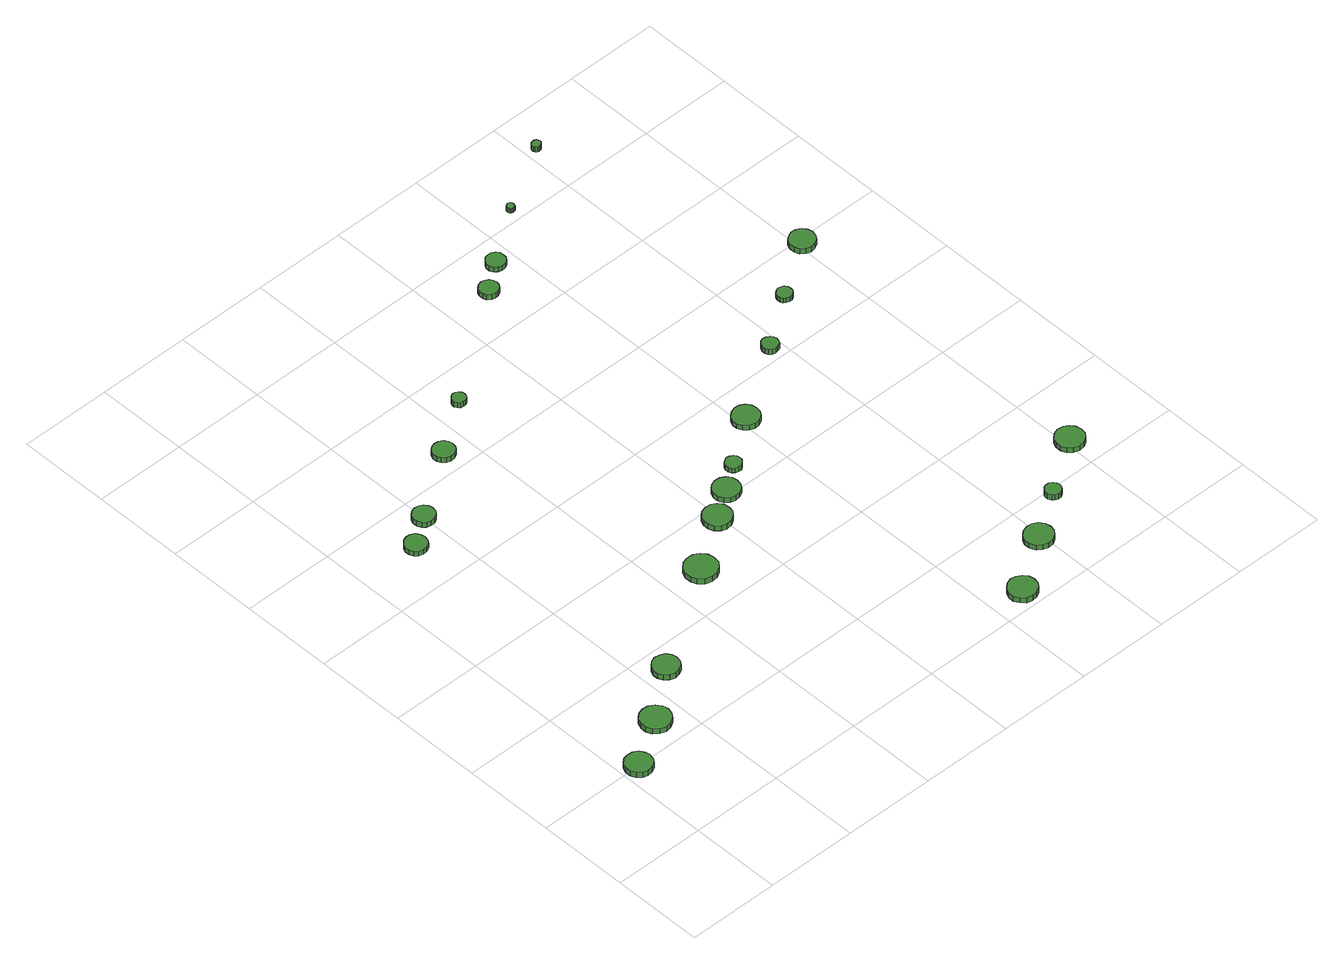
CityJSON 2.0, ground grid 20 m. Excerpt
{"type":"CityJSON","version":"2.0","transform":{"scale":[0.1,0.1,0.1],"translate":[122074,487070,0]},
"CityObjects":{
"tree1":{"type":"SolitaryVegetationObject","attributes":{"function":"something"},"geometry":[{"type":"MultiSurface","lod":"1","boundaries":[[[0,1,2,3,4,5,6,7,8,9,10,11,12,13,14]],[[15,16,17,18,19,20,21,22,23,24,25,26,27,28,29]],[[0,29,28,1]],[[1,28,27,2]],[[2,27,26,3]],[[3,26,25,4]],[[4,25,24,5]],[[5,24,23,6]],[[6,23,22,7]],[[7,22,21,8]],[[8,21,20,9]],[[9,20,19,10]],[[10,19,18,11]],[[11,18,17,12]],[[12,17,16,13]],[[13,16,15,14]],[[14,15,29,0]]]}]},
"tree2":{"type":"SolitaryVegetationObject","attributes":{"function":"something"},"geometry":[{"type":"MultiSurface","lod":"1","boundaries":[[[30,31,32,33,34,35,36,37,38,39,40,41,42,43,44]],[[45,46,47,48,49,50,51,52,53,54,55,56,57,58,59]],[[30,59,58,31]],[[31,58,57,32]],[[32,57,56,33]],[[33,56,55,34]],[[34,55,54,35]],[[35,54,53,36]],[[36,53,52,37]],[[37,52,51,38]],[[38,51,50,39]],[[39,50,49,40]],[[40,49,48,41]],[[41,48,47,42]],[[42,47,46,43]],[[43,46,45,44]],[[44,45,59,30]]]}]},
"tree3":{"type":"SolitaryVegetationObject","attributes":{"function":"something"},"geometry":[{"type":"MultiSurface","lod":"1","boundaries":[[[60,61,62,63,64,65,66,67,68,69,70,71,72,73,74]],[[75,76,77,78,79,80,81,82,83,84,85,86,87,88,89]],[[60,89,88,61]],[[61,88,87,62]],[[62,87,86,63]],[[63,86,85,64]],[[64,85,84,65]],[[65,84,83,66]],[[66,83,82,67]],[[67,82,81,68]],[[68,81,80,69]],[[69,80,79,70]],[[70,79,78,71]],[[71,78,77,72]],[[72,77,76,73]],[[73,76,75,74]],[[74,75,89,60]]]}]},
"tree4":{"type":"SolitaryVegetationObject","attributes":{"function":"something"},"geometry":[{"type":"MultiSurface","lod":"1","boundaries":[[[90,91,92,93,94,95,96,97,98,99,100,101,102,103,104]],[[105,106,107,108,109,110,111,112,113,114,115,116,117,118,119]],[[90,119,118,91]],[[91,118,117,92]],[[92,117,116,93]],[[93,116,115,94]],[[94,115,114,95]],[[95,114,113,96]],[[96,113,112,97]],[[97,112,111,98]],[[98,111,110,99]],[[99,110,109,100]],[[100,109,108,101]],[[101,108,107,102]],[[102,107,106,103]],[[103,106,105,104]],[[104,105,119,90]]]}]},
"tree5":{"type":"SolitaryVegetationObject","attributes":{"function":"something"},"geometry":[{"type":"MultiSurface","lod":"1","boundaries":[[[120,121,122,123,124,125,126,127,128,129,130,131,132,133,134]],[[135,136,137,138,139,140,141,142,143,144,145,146,147,148,149]],[[120,149,148,121]],[[121,148,147,122]],[[122,147,146,123]],[[123,146,145,124]],[[124,145,144,125]],[[125,144,143,126]],[[126,143,142,127]],[[127,142,141,128]],[[128,141,140,129]],[[129,140,139,130]],[[130,139,138,131]],[[131,138,137,132]],[[132,137,136,133]],[[133,136,135,134]],[[134,135,149,120]]]}]},
"tree6":{"type":"SolitaryVegetationObject","attributes":{"function":"something"},"geometry":[{"type":"MultiSurface","lod":"1","boundaries":[[[150,151,152,153,154,155,156,157,158,159,160,161,162,163,164]],[[165,166,167,168,169,170,171,172,173,174,175,176,177,178,179]],[[150,179,178,151]],[[151,178,177,152]],[[152,177,176,153]],[[153,176,175,154]],[[154,175,174,155]],[[155,174,173,156]],[[156,173,172,157]],[[157,172,171,158]],[[158,171,170,159]],[[159,170,169,160]],[[160,169,168,161]],[[161,168,167,162]],[[162,167,166,163]],[[163,166,165,164]],[[164,165,179,150]]]}]},
"tree7":{"type":"SolitaryVegetationObject","attributes":{"function":"something"},"geometry":[{"type":"MultiSurface","lod":"1","boundaries":[[[180,181,182,183,184,185,186,187,188,189,190,191,192,193,194]],[[195,196,197,198,199,200,201,202,203,204,205,206,207,208,209]],[[180,209,208,181]],[[181,208,207,182]],[[182,207,206,183]],[[183,206,205,184]],[[184,205,204,185]],[[185,204,203,186]],[[186,203,202,187]],[[187,202,201,188]],[[188,201,200,189]],[[189,200,199,190]],[[190,199,198,191]],[[191,198,197,192]],[[192,197,196,193]],[[193,196,195,194]],[[194,195,209,180]]]}]},
"tree8":{"type":"SolitaryVegetationObject","attributes":{"function":"something"},"geometry":[{"type":"MultiSurface","lod":"1","boundaries":[[[210,211,212,213,214,215,216,217,218,219,220,221,222,223,224]],[[225,226,227,228,229,230,231,232,233,234,235,236,237,238,239]],[[210,239,238,211]],[[211,238,237,212]],[[212,237,236,213]],[[213,236,235,214]],[[214,235,234,215]],[[215,234,233,216]],[[216,233,232,217]],[[217,232,231,218]],[[218,231,230,219]],[[219,230,229,220]],[[220,229,228,221]],[[221,228,227,222]],[[222,227,226,223]],[[223,226,225,224]],[[224,225,239,210]]]}]},
"tree9":{"type":"SolitaryVegetationObject","attributes":{"function":"something"},"geometry":[{"type":"MultiSurface","lod":"1","boundaries":[[[240,241,242,243,244,245,246,247,248,249,250,251,252,253,254]],[[255,256,257,258,259,260,261,262,263,264,265,266,267,268,269]],[[240,269,268,241]],[[241,268,267,242]],[[242,267,266,243]],[[243,266,265,244]],[[244,265,264,245]],[[245,264,263,246]],[[246,263,262,247]],[[247,262,261,248]],[[248,261,260,249]],[[249,260,259,250]],[[250,259,258,251]],[[251,258,257,252]],[[252,257,256,253]],[[253,256,255,254]],[[254,255,269,240]]]}]},
"tree10":{"type":"SolitaryVegetationObject","attributes":{"function":"something"},"geometry":[{"type":"MultiSurface","lod":"1","boundaries":[[[270,271,272,273,274,275,276,277,278,279,280,281,282,283,284]],[[285,286,287,288,289,290,291,292,293,294,295,296,297,298,299]],[[270,299,298,271]],[[271,298,297,272]],[[272,297,296,273]],[[273,296,295,274]],[[274,295,294,275]],[[275,294,293,276]],[[276,293,292,277]],[[277,292,291,278]],[[278,291,290,279]],[[279,290,289,280]],[[280,289,288,281]],[[281,288,287,282]],[[282,287,286,283]],[[283,286,285,284]],[[284,285,299,270]]]}]},
"tree11":{"type":"SolitaryVegetationObject","attributes":{"function":"something"},"geometry":[{"type":"MultiSurface","lod":"1","boundaries":[[[300,301,302,303,304,305,306,307,308,309,310,311,312,313,314]],[[315,316,317,318,319,320,321,322,323,324,325,326,327,328,329]],[[300,329,328,301]],[[301,328,327,302]],[[302,327,326,303]],[[303,326,325,304]],[[304,325,324,305]],[[305,324,323,306]],[[306,323,322,307]],[[307,322,321,308]],[[308,321,320,309]],[[309,320,319,310]],[[310,319,318,311]],[[311,318,317,312]],[[312,317,316,313]],[[313,316,315,314]],[[314,315,329,300]]]}]},
"tree12":{"type":"SolitaryVegetationObject","attributes":{"function":"something"},"geometry":[{"type":"MultiSurface","lod":"1","boundaries":[[[330,331,332,333,334,335,336,337,338,339,340,341,342,343,344]],[[345,346,347,348,349,350,351,352,353,354,355,356,357,358,359]],[[330,359,358,331]],[[331,358,357,332]],[[332,357,356,333]],[[333,356,355,334]],[[334,355,354,335]],[[335,354,353,336]],[[336,353,352,337]],[[337,352,351,338]],[[338,351,350,339]],[[339,350,349,340]],[[340,349,348,341]],[[341,348,347,342]],[[342,347,346,343]],[[343,346,345,344]],[[344,345,359,330]]]}]},
"tree13":{"type":"SolitaryVegetationObject","attributes":{"function":"something"},"geometry":[{"type":"MultiSurface","lod":"1","boundaries":[[[360,361,362,363,364,365,366,367,368,369,370,371,372,373,374]],[[375,376,377,378,379,380,381,382,383,384,385,386,387,388,389]],[[360,389,388,361]],[[361,388,387,362]],[[362,387,386,363]],[[363,386,385,364]],[[364,385,384,365]],[[365,384,383,366]],[[366,383,382,367]],[[367,382,381,368]],[[368,381,380,369]],[[369,380,379,370]],[[370,379,378,371]],[[371,378,377,372]],[[372,377,376,373]],[[373,376,375,374]],[[374,375,389,360]]]}]},
"tree14":{"type":"SolitaryVegetationObject","attributes":{"function":"something"},"geometry":[{"type":"MultiSurface","lod":"1","boundaries":[[[390,391,392,393,394,395,396,397,398,399,400,401,402,403,404]],[[405,406,407,408,409,410,411,412,413,414,415,416,417,418,419]],[[390,419,418,391]],[[391,418,417,392]],[[392,417,416,393]],[[393,416,415,394]],[[394,415,414,395]],[[395,414,413,396]],[[396,413,412,397]],[[397,412,411,398]],[[398,411,410,399]],[[399,410,409,400]],[[400,409,408,401]],[[401,408,407,402]],[[402,407,406,403]],[[403,406,405,404]],[[404,405,419,390]]]}]},
"tree15":{"type":"SolitaryVegetationObject","attributes":{"function":"something"},"geometry":[{"type":"MultiSurface","lod":"1","boundaries":[[[420,421,422,423,424,425,426,427,428,429,430,431,432,433,434]],[[435,436,437,438,439,440,441,442,443,444,445,446,447,448,449]],[[420,449,448,421]],[[421,448,447,422]],[[422,447,446,423]],[[423,446,445,424]],[[424,445,444,425]],[[425,444,443,426]],[[426,443,442,427]],[[427,442,441,428]],[[428,441,440,429]],[[429,440,439,430]],[[430,439,438,431]],[[431,438,437,432]],[[432,437,436,433]],[[433,436,435,434]],[[434,435,449,420]]]}]},
"tree16":{"type":"SolitaryVegetationObject","attributes":{"function":"something"},"geometry":[{"type":"MultiSurface","lod":"1","boundaries":[[[450,451,452,453,454,455,456,457,458,459,460,461,462,463,464]],[[465,466,467,468,469,470,471,472,473,474,475,476,477,478,479]],[[450,479,478,451]],[[451,478,477,452]],[[452,477,476,453]],[[453,476,475,454]],[[454,475,474,455]],[[455,474,473,456]],[[456,473,472,457]],[[457,472,471,458]],[[458,471,470,459]],[[459,470,469,460]],[[460,469,468,461]],[[461,468,467,462]],[[462,467,466,463]],[[463,466,465,464]],[[464,465,479,450]]]}]},
"tree17":{"type":"SolitaryVegetationObject","attributes":{"function":"something"},"geometry":[{"type":"MultiSurface","lod":"1","boundaries":[[[480,481,482,483,484,485,486,487,488,489,490,491,492,493,494]],[[495,496,497,498,499,500,501,502,503,504,505,506,507,508,509]],[[480,509,508,481]],[[481,508,507,482]],[[482,507,506,483]],[[483,506,505,484]],[[484,505,504,485]],[[485,504,503,486]],[[486,503,502,487]],[[487,502,501,488]],[[488,501,500,489]],[[489,500,499,490]],[[490,499,498,491]],[[491,498,497,492]],[[492,497,496,493]],[[493,496,495,494]],[[494,495,509,480]]]}]},
"tree18":{"type":"SolitaryVegetationObject","attributes":{"function":"something"},"geometry":[{"type":"MultiSurface","lod":"1","boundaries":[[[510,511,512,513,514,515,516,517,518,519,520,521,522,523,524]],[[525,526,527,528,529,530,531,532,533,534,535,536,537,538,539]],[[510,539,538,511]],[[511,538,537,512]],[[512,537,536,513]],[[513,536,535,514]],[[514,535,534,515]],[[515,534,533,516]],[[516,533,532,517]],[[517,532,531,518]],[[518,531,530,519]],[[519,530,529,520]],[[520,529,528,521]],[[521,528,527,522]],[[522,527,526,523]],[[523,526,525,524]],[[524,525,539,510]]]}]},
"tree19":{"type":"SolitaryVegetationObject","attributes":{"function":"something"},"geometry":[{"type":"MultiSurface","lod":"1","boundaries":[[[540,541,542,543,544,545,546,547,548,549,550,551,552,553,554]],[[555,556,557,558,559,560,561,562,563,564,565,566,567,568,569]],[[540,569,568,541]],[[541,568,567,542]],[[542,567,566,543]],[[543,566,565,544]],[[544,565,564,545]],[[545,564,563,546]],[[546,563,562,547]],[[547,562,561,548]],[[548,561,560,549]],[[549,560,559,550]],[[550,559,558,551]],[[551,558,557,552]],[[552,557,556,553]],[[553,556,555,554]],[[554,555,569,540]]]}]},
"tree20":{"type":"SolitaryVegetationObject","attributes":{"function":"something"},"geometry":[{"type":"MultiSurface","lod":"1","boundaries":[[[570,571,572,573,574,575,576,577,578,579,580,581,582,583,584]],[[585,586,587,588,589,590,591,592,593,594,595,596,597,598,599]],[[570,599,598,571]],[[571,598,597,572]],[[572,597,596,573]],[[573,596,595,574]],[[574,595,594,575]],[[575,594,593,576]],[[576,593,592,577]],[[577,592,591,578]],[[578,591,590,579]],[[579,590,589,580]],[[580,589,588,581]],[[581,588,587,582]],[[582,587,586,583]],[[583,586,585,584]],[[584,585,599,570]]]}]},
"tree21":{"type":"SolitaryVegetationObject","attributes":{"function":"something"},"geometry":[{"type":"MultiSurface","lod":"1","boundaries":[[[600,601,602,603,604,605,606,607,608,609,610,611,612,613,614]],[[615,616,617,618,619,620,621,622,623,624,625,626,627,628,629]],[[600,629,628,601]],[[601,628,627,602]],[[602,627,626,603]],[[603,626,625,604]],[[604,625,624,605]],[[605,624,623,606]],[[606,623,622,607]],[[607,622,621,608]],[[608,621,620,609]],[[609,620,619,610]],[[610,619,618,611]],[[611,618,617,612]],[[612,617,616,613]],[[613,616,615,614]],[[614,615,629,600]]]}]},
"tree22":{"type":"SolitaryVegetationObject","attributes":{"function":"something"},"geometry":[{"type":"MultiSurface","lod":"1","boundaries":[[[630,631,632,633,634,635,636,637,638,639,640,641,642,643,644]],[[645,646,647,648,649,650,651,652,653,654,655,656,657,658,659]],[[630,659,658,631]],[[631,658,657,632]],[[632,657,656,633]],[[633,656,655,634]],[[634,655,654,635]],[[635,654,653,636]],[[636,653,652,637]],[[637,652,651,638]],[[638,651,650,639]],[[639,650,649,640]],[[640,649,648,641]],[[641,648,647,642]],[[642,647,646,643]],[[643,646,645,644]],[[644,645,659,630]]]}]},
"tree23":{"type":"SolitaryVegetationObject","attributes":{"function":"something"},"geometry":[{"type":"MultiSurface","lod":"1","boundaries":[[[660,661,662,663,664,665,666,667,668,669,670,671,672,673,674]],[[675,676,677,678,679,680,681,682,683,684,685,686,687,688,689]],[[660,689,688,661]],[[661,688,687,662]],[[662,687,686,663]],[[663,686,685,664]],[[664,685,684,665]],[[665,684,683,666]],[[666,683,682,667]],[[667,682,681,668]],[[668,681,680,669]],[[669,680,679,670]],[[670,679,678,671]],[[671,678,677,672]],[[672,677,676,673]],[[673,676,675,674]],[[674,675,689,660]]]}]}
},
"vertices":[
[64,197,16],[61,208,16],[55,218,16],[44,224,16],[32,225,16],[21,222,16],[12,214,16],[7,203,16],[7,191,16],[12,180,16],[21,172,16],[32,168,16],[44,170,16],[55,176,16],[61,185,16],[61,185,3],[55,176,3],[44,170,3],[32,168,3],[21,172,3],[12,180,3],[7,191,3],[7,203,3],[12,214,3],[21,222,3],[32,225,3],[44,224,3],[55,218,3],[61,208,3],[64,197,3],
[172,261,16],[169,274,16],[161,285,16],[149,292,16],[136,293,16],[123,289,16],[113,280,16],[108,267,16],[108,254,16],[113,242,16],[123,233,16],[136,228,16],[149,230,16],[161,237,16],[169,248,16],[169,248,4],[161,237,4],[149,230,4],[136,228,4],[123,233,4],[113,242,4],[108,254,4],[108,267,4],[113,280,4],[123,289,4],[136,293,4],[149,292,4],[161,285,4],[169,274,4],[172,261,4],
[274,345,21],[272,356,21],[265,366,21],[255,371,21],[243,373,21],[232,369,21],[223,361,21],[218,350,21],[218,339,21],[223,328,21],[232,320,21],[243,316,21],[255,318,21],[265,324,21],[272,333,21],[272,333,8],[265,324,8],[255,318,8],[243,316,8],[232,320,8],[223,328,8],[218,339,8],[218,350,8],[223,361,8],[232,369,8],[243,373,8],[255,371,8],[265,366,8],[272,356,8],[274,345,8],
[157,902,17],[155,911,17],[150,919,17],[141,924,17],[132,925,17],[122,922,17],[115,915,17],[111,906,17],[111,897,17],[115,888,17],[122,881,17],[132,878,17],[141,879,17],[150,884,17],[155,892,17],[155,892,5],[150,884,5],[141,879,5],[132,878,5],[122,881,5],[115,888,5],[111,897,5],[111,906,5],[115,915,5],[122,922,5],[132,925,5],[141,924,5],[150,919,5],[155,911,5],[157,902,5],
[222,948,15],[220,957,15],[214,965,15],[206,970,15],[196,971,15],[187,968,15],[180,962,15],[176,953,15],[176,943,15],[180,934,15],[187,928,15],[196,925,15],[206,926,15],[214,931,15],[220,938,15],[220,938,2],[214,931,2],[206,926,2],[196,925,2],[187,928,2],[180,934,2],[176,943,2],[176,953,2],[180,962,2],[187,968,2],[196,971,2],[206,970,2],[214,965,2],[220,957,2],[222,948,2],
[510,491,16],[507,505,16],[498,517,16],[486,524,16],[472,525,16],[458,521,16],[447,511,16],[442,498,16],[442,484,16],[447,471,16],[458,461,16],[472,457,16],[486,458,16],[498,465,16],[507,477,16],[507,477,3],[498,465,3],[486,458,3],[472,457,3],[458,461,3],[447,471,3],[442,484,3],[442,498,3],[447,511,3],[458,521,3],[472,525,3],[486,524,3],[498,517,3],[507,505,3],[510,491,3],
[365,1045,16],[363,1054,16],[358,1062,16],[349,1067,16],[340,1068,16],[330,1065,16],[323,1059,16],[319,1050,16],[319,1040,16],[323,1031,16],[330,1025,16],[340,1022,16],[349,1023,16],[358,1028,16],[363,1035,16],[363,1035,4],[358,1028,4],[349,1023,4],[340,1022,4],[330,1025,4],[323,1031,4],[319,1040,4],[319,1050,4],[323,1059,4],[330,1065,4],[340,1068,4],[349,1067,4],[358,1062,4],[363,1054,4],[365,1045,4],
[622,569,15],[620,582,15],[612,592,15],[602,598,15],[589,599,15],[577,595,15],[568,587,15],[563,576,15],[563,563,15],[568,552,15],[577,543,15],[589,539,15],[602,541,15],[612,547,15],[620,557,15],[620,557,2],[612,547,2],[602,541,2],[589,539,2],[577,543,2],[568,552,2],[563,563,2],[563,576,2],[568,587,2],[577,595,2],[589,599,2],[602,598,2],[612,592,2],[620,582,2],[622,569,2],
[469,1122,20],[468,1128,20],[464,1133,20],[459,1136,20],[453,1137,20],[447,1135,20],[443,1131,20],[440,1125,20],[440,1119,20],[443,1114,20],[447,1109,20],[453,1108,20],[459,1108,20],[464,1111,20],[468,1116,20],[468,1116,7],[464,1111,7],[459,1108,7],[453,1108,7],[447,1109,7],[443,1114,7],[440,1119,7],[440,1125,7],[443,1131,7],[447,1135,7],[453,1137,7],[459,1136,7],[464,1133,7],[468,1128,7],[469,1122,7],
[682,610,15],[680,622,15],[673,631,15],[663,637,15],[651,638,15],[640,635,15],[631,627,15],[626,616,15],[626,604,15],[631,593,15],[640,585,15],[651,582,15],[663,583,15],[673,589,15],[680,598,15],[680,598,3],[673,589,3],[663,583,3],[651,582,3],[640,585,3],[631,593,3],[626,604,3],[626,616,3],[631,627,3],[640,635,3],[651,638,3],[663,637,3],[673,631,3],[680,622,3],[682,610,3],
[898,36,21],[896,48,21],[888,58,21],[877,64,21],[865,66,21],[853,62,21],[844,53,21],[838,42,21],[838,29,21],[844,18,21],[853,9,21],[865,6,21],[877,7,21],[888,13,21],[896,23,21],[896,23,8],[888,13,8],[877,7,8],[865,6,8],[853,9,8],[844,18,8],[838,29,8],[838,42,8],[844,53,8],[853,62,8],[865,66,8],[877,64,8],[888,58,8],[896,48,8],[898,36,8],
[727,650,15],[726,657,15],[721,662,15],[715,666,15],[708,667,15],[701,664,15],[696,660,15],[693,653,15],[693,646,15],[696,640,15],[701,635,15],[708,633,15],[715,633,15],[721,637,15],[726,643,15],[726,643,3],[721,637,3],[715,633,3],[708,633,3],[701,635,3],[696,640,3],[693,646,3],[693,653,3],[696,660,3],[701,664,3],[708,667,3],[715,666,3],[721,662,3],[726,657,3],[727,650,3],
[1017,117,19],[1015,129,19],[1007,140,19],[996,146,19],[984,147,19],[972,143,19],[963,135,19],[957,123,19],[957,111,19],[963,99,19],[972,91,19],[984,87,19],[996,88,19],[1007,95,19],[1015,105,19],[1015,105,7],[1007,95,7],[996,88,7],[984,87,7],[972,91,7],[963,99,7],[957,111,7],[957,123,7],[963,135,7],[972,143,7],[984,147,7],[996,146,7],[1007,140,7],[1015,129,7],[1017,117,7],
[840,724,15],[838,735,15],[831,745,15],[821,751,15],[809,752,15],[798,748,15],[789,740,15],[784,729,15],[784,718,15],[789,707,15],[798,699,15],[809,695,15],[821,696,15],[831,702,15],[838,712,15],[838,712,3],[831,702,3],[821,696,3],[809,695,3],[798,699,3],[789,707,3],[784,718,3],[784,729,3],[789,740,3],[798,748,3],[809,752,3],[821,751,3],[831,745,3],[838,735,3],[840,724,3],
[716,1294,20],[714,1302,20],[709,1309,20],[702,1313,20],[694,1314,20],[686,1312,20],[679,1306,20],[676,1298,20],[676,1290,20],[679,1282,20],[686,1276,20],[694,1274,20],[702,1275,20],[709,1279,20],[714,1286,20],[714,1286,7],[709,1279,7],[702,1275,7],[694,1274,7],[686,1276,7],[679,1282,7],[676,1290,7],[676,1298,7],[679,1306,7],[686,1312,7],[694,1314,7],[702,1313,7],[709,1309,7],[714,1302,7],[716,1294,7],
[1106,185,19],[1104,192,19],[1100,198,19],[1094,202,19],[1087,202,19],[1080,200,19],[1075,195,19],[1072,189,19],[1072,182,19],[1075,175,19],[1080,171,19],[1087,168,19],[1094,169,19],[1100,173,19],[1104,178,19],[1104,178,6],[1100,173,6],[1094,169,6],[1087,168,6],[1080,171,6],[1075,175,6],[1072,182,6],[1072,189,6],[1075,195,6],[1080,200,6],[1087,202,6],[1094,202,6],[1100,198,6],[1104,192,6],[1106,185,6],
[776,1339,18],[775,1348,18],[770,1354,18],[762,1359,18],[754,1359,18],[746,1357,18],[740,1351,18],[736,1343,18],[736,1335,18],[740,1327,18],[746,1322,18],[754,1319,18],[762,1320,18],[770,1324,18],[775,1331,18],[775,1331,6],[770,1324,6],[762,1320,6],[754,1319,6],[746,1322,6],[740,1327,6],[736,1335,6],[736,1343,6],[740,1351,6],[746,1357,6],[754,1359,6],[762,1359,6],[770,1354,6],[775,1348,6],[776,1339,6],
[994,830,15],[992,837,15],[988,843,15],[981,847,15],[974,848,15],[967,846,15],[962,841,15],[959,834,15],[959,827,15],[962,820,15],[967,815,15],[974,813,15],[981,814,15],[988,817,15],[992,823,15],[992,823,2],[988,817,2],[981,814,2],[974,813,2],[967,815,2],[962,820,2],[959,827,2],[959,834,2],[962,841,2],[967,846,2],[974,848,2],[981,847,2],[988,843,2],[992,837,2],[994,830,2],
[1237,265,17],[1235,277,17],[1227,287,17],[1217,293,17],[1204,295,17],[1192,291,17],[1183,282,17],[1178,271,17],[1178,258,17],[1183,247,17],[1192,239,17],[1204,235,17],[1217,236,17],[1227,242,17],[1235,252,17],[1235,252,5],[1227,242,5],[1217,236,5],[1204,235,5],[1192,239,5],[1183,247,5],[1178,258,5],[1178,271,5],[1183,282,5],[1192,291,5],[1204,295,5],[1217,293,5],[1227,287,5],[1235,277,5],[1237,265,5],
[882,1423,19],[881,1426,19],[880,1429,19],[877,1430,19],[874,1431,19],[871,1430,19],[868,1428,19],[867,1425,19],[867,1421,19],[868,1419,19],[871,1416,19],[874,1415,19],[877,1416,19],[880,1417,19],[881,1420,19],[881,1420,7],[880,1417,7],[877,1416,7],[874,1415,7],[871,1416,7],[868,1419,7],[867,1421,7],[867,1425,7],[868,1428,7],[871,1430,7],[874,1431,7],[877,1430,7],[880,1429,7],[881,1426,7],[882,1423,7],
[1104,909,15],[1103,915,15],[1099,921,15],[1093,924,15],[1087,925,15],[1080,923,15],[1075,918,15],[1072,912,15],[1072,905,15],[1075,899,15],[1080,895,15],[1087,893,15],[1093,893,15],[1099,897,15],[1103,902,15],[1103,902,3],[1099,897,3],[1093,893,3],[1087,893,3],[1080,895,3],[1075,899,3],[1072,905,3],[1072,912,3],[1075,918,3],[1080,923,3],[1087,925,3],[1093,924,3],[1099,921,3],[1103,915,3],[1104,909,3],
[1032,1509,19],[1031,1513,19],[1029,1516,19],[1025,1518,19],[1021,1518,19],[1017,1517,19],[1014,1514,19],[1013,1511,19],[1013,1507,19],[1014,1503,19],[1017,1501,19],[1021,1499,19],[1025,1500,19],[1029,1502,19],[1031,1505,19],[1031,1505,6],[1029,1502,6],[1025,1500,6],[1021,1499,6],[1017,1501,6],[1014,1503,6],[1013,1507,6],[1013,1511,6],[1014,1514,6],[1017,1517,6],[1021,1518,6],[1025,1518,6],[1029,1516,6],[1031,1513,6],[1032,1509,6],
[1237,989,14],[1235,1000,14],[1228,1009,14],[1218,1015,14],[1207,1016,14],[1197,1012,14],[1188,1005,14],[1184,995,14],[1184,983,14],[1188,973,14],[1197,966,14],[1207,962,14],[1218,964,14],[1228,969,14],[1235,978,14],[1235,978,1],[1228,969,1],[1218,964,1],[1207,962,1],[1197,966,1],[1188,973,1],[1184,983,1],[1184,995,1],[1188,1005,1],[1197,1012,1],[1207,1016,1],[1218,1015,1],[1228,1009,1],[1235,1000,1],[1237,989,1]
]}
